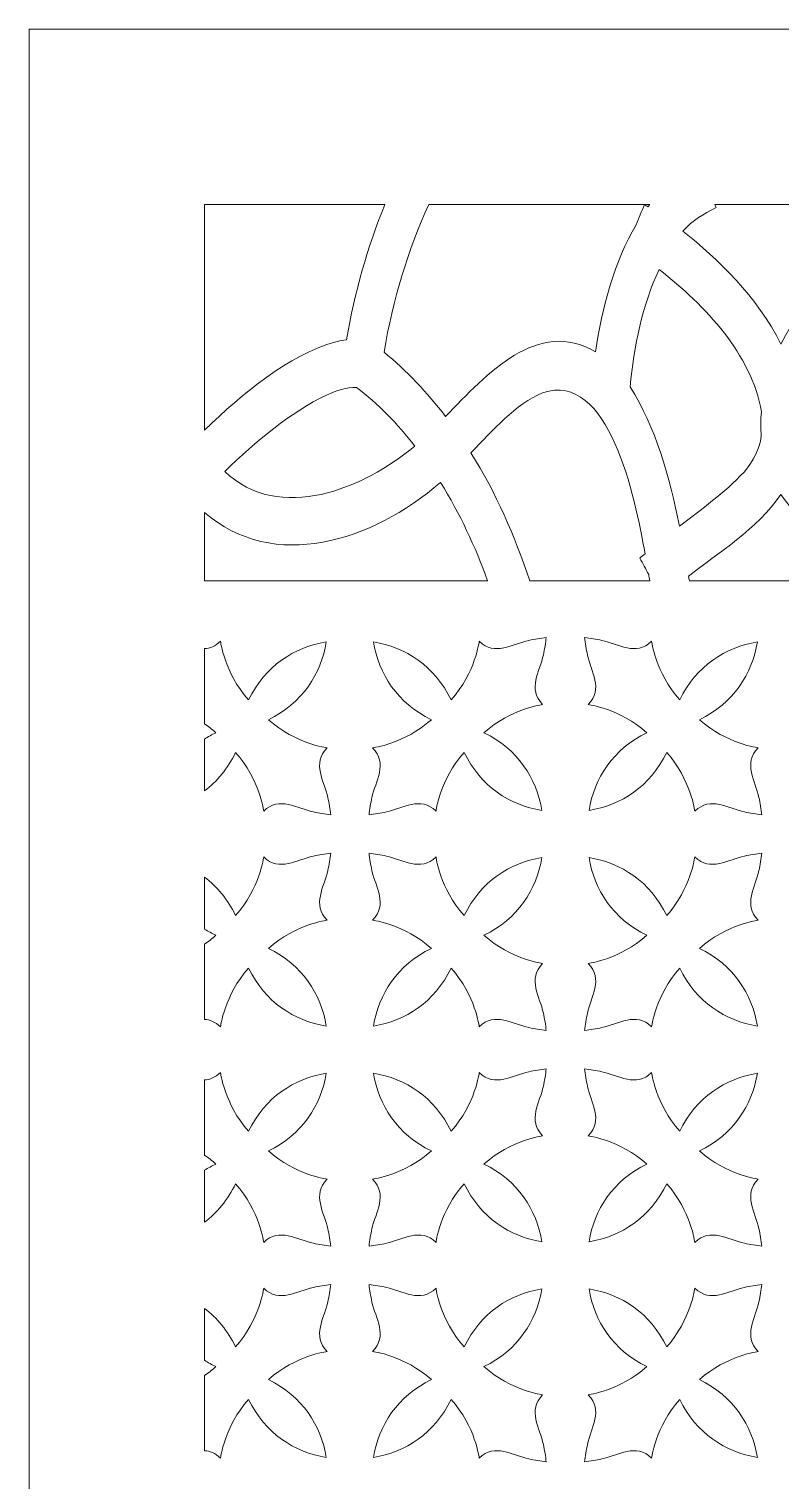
# Model space of a CAD drawing. Header units: centimetres. Extents: x -9.3 to 7.2, y -14.2 to 13.3.
# Drawn here: x -0.26 to 3.49, y 6.09 to 13.33 of the extents above; entities that cross this region are included whole.
import ezdxf

# ---------------------------------------------------------------- set-up
doc = ezdxf.new("R2010")
doc.units = ezdxf.units.CM
doc.header["$MEASUREMENT"] = 0
doc.layers.add('layer 1', color=7, linetype='Continuous')

msp = doc.modelspace()

# ---------------------------------------------------------------- linework, layer by layer
at = {"layer": 'layer 1', "color": 242, "lineweight": 9}
for points, knots in [([(7.24442, 13.32705), (4.74449, 13.32705), (2.24456, 13.32705), (-0.25537, 13.32705), (-0.25537, 13.32705), (-0.25537, 4.97173), (-0.25537, -3.38359), (-0.25537, -11.73891), (-0.25537, -11.73891), (-0.25535, -11.73891), (-0.25533, -11.73891), (-0.25531, -11.73891), (-0.25531, -11.73891), (-0.25531, -12.55), (-0.25531, -13.36109), (-0.25531, -14.17218), (-0.25531, -14.17218), (0.03635, -14.17218), (0.32801, -14.17218), (0.61966, -14.17218), (0.61966, -14.17218), (0.61966, -14.04718), (0.61966, -13.92218), (0.61966, -13.79719), (0.61966, -13.79719), (0.92818, -13.79719), (1.23669, -13.79719), (1.5452, -13.79719), (1.5452, -13.79719), (1.5452, -13.55293), (1.5452, -13.30868), (1.5452, -13.06443), (1.5452, -13.06443), (1.67001, -13.06193), (1.79482, -13.05944), (1.91964, -13.05695), (1.91964, -13.05695), (1.9418, -13.12015), (1.97084, -13.17496), (2.01906, -13.22334), (2.01906, -13.22334), (2.06629, -13.27071), (2.11509, -13.29998), (2.17241, -13.31331), (2.17241, -13.31331), (2.24827, -13.33095), (2.32837, -13.32327), (2.38927, -13.27014), (2.38927, -13.27014), (2.4482, -13.21872), (2.4822, -13.13637), (2.49442, -13.0578), (2.49442, -13.0578), (2.52929, -13.06133), (2.55895, -13.06051), (2.58692, -13.05651), (2.58692, -13.05651), (2.7265, -13.03653), (2.79243, -12.94821), (2.80421, -12.81503), (2.80421, -12.81503), (2.8071, -12.7824), (2.8048, -12.75017), (2.79444, -12.72181), (2.79444, -12.72181), (2.79663, -12.72236), (2.79882, -12.7229), (2.80102, -12.72345), (2.80102, -12.72345), (2.85027, -12.74048), (2.89953, -12.75751), (2.94878, -12.77454), (2.94878, -12.77454), (2.97834, -13.07636), (3.21141, -13.31135), (3.49455, -13.31135), (3.49455, -13.31135), (3.7777, -13.31135), (4.01077, -13.07636), (4.04032, -12.77454), (4.04032, -12.77454), (4.08958, -12.75751), (4.13883, -12.74048), (4.18809, -12.72345), (4.18809, -12.72345), (4.19028, -12.7229), (4.19248, -12.72236), (4.19467, -12.72181), (4.19467, -12.72181), (4.1843, -12.75017), (4.182, -12.7824), (4.18489, -12.81503), (4.18489, -12.81503), (4.19668, -12.94821), (4.26261, -13.03653), (4.40219, -13.05651), (4.40219, -13.05651), (4.43016, -13.06051), (4.45982, -13.06133), (4.49469, -13.0578), (4.49469, -13.0578), (4.5069, -13.13637), (4.5409, -13.21872), (4.59984, -13.27014), (4.59984, -13.27014), (4.66074, -13.32327), (4.74085, -13.33095), (4.8167, -13.31331), (4.8167, -13.31331), (4.87402, -13.29998), (4.92282, -13.27071), (4.97004, -13.22334), (4.97004, -13.22334), (5.01827, -13.17496), (5.04731, -13.12015), (5.06947, -13.05695), (5.06947, -13.05695), (5.19428, -13.05944), (5.3191, -13.06193), (5.44391, -13.06443), (5.44391, -13.06443), (5.44391, -13.30868), (5.44391, -13.55293), (5.44391, -13.79719), (5.44391, -13.79719), (5.75242, -13.79719), (6.06093, -13.79719), (6.36944, -13.79719), (6.36944, -13.79719), (6.36944, -13.92218), (6.36944, -14.04718), (6.36944, -14.17218), (6.36944, -14.17218), (6.6611, -14.17218), (6.95276, -14.17218), (7.24442, -14.17218), (7.24442, -14.17218), (7.24442, -13.36109), (7.24442, -12.55), (7.24442, -11.73891), (7.24442, -11.73891), (7.24442, -3.38359), (7.24442, 4.97173), (7.24442, 13.32705)], [0, 0, 0, 0, 0.027027, 0.027027, 0.027027, 0.027027, 0.0540541, 0.0540541, 0.0540541, 0.0540541, 0.0810811, 0.0810811, 0.0810811, 0.0810811, 0.1081081, 0.1081081, 0.1081081, 0.1081081, 0.1351351, 0.1351351, 0.1351351, 0.1351351, 0.1621622, 0.1621622, 0.1621622, 0.1621622, 0.1891892, 0.1891892, 0.1891892, 0.1891892, 0.2162162, 0.2162162, 0.2162162, 0.2162162, 0.2432432, 0.2432432, 0.2432432, 0.2432432, 0.2702703, 0.2702703, 0.2702703, 0.2702703, 0.2972973, 0.2972973, 0.2972973, 0.2972973, 0.3243243, 0.3243243, 0.3243243, 0.3243243, 0.3513514, 0.3513514, 0.3513514, 0.3513514, 0.3783784, 0.3783784, 0.3783784, 0.3783784, 0.4054054, 0.4054054, 0.4054054, 0.4054054, 0.4324324, 0.4324324, 0.4324324, 0.4324324, 0.4594595, 0.4594595, 0.4594595, 0.4594595, 0.4864865, 0.4864865, 0.4864865, 0.4864865, 0.5135135, 0.5135135, 0.5135135, 0.5135135, 0.5405405, 0.5405405, 0.5405405, 0.5405405, 0.5675676, 0.5675676, 0.5675676, 0.5675676, 0.5945946, 0.5945946, 0.5945946, 0.5945946, 0.6216216, 0.6216216, 0.6216216, 0.6216216, 0.6486486, 0.6486486, 0.6486486, 0.6486486, 0.6756757, 0.6756757, 0.6756757, 0.6756757, 0.7027027, 0.7027027, 0.7027027, 0.7027027, 0.7297297, 0.7297297, 0.7297297, 0.7297297, 0.7567568, 0.7567568, 0.7567568, 0.7567568, 0.7837838, 0.7837838, 0.7837838, 0.7837838, 0.8108108, 0.8108108, 0.8108108, 0.8108108, 0.8378378, 0.8378378, 0.8378378, 0.8378378, 0.8648649, 0.8648649, 0.8648649, 0.8648649, 0.8918919, 0.8918919, 0.8918919, 0.8918919, 0.9189189, 0.9189189, 0.9189189, 0.9189189, 0.9459459, 0.9459459, 0.9459459, 0.9459459, 1, 1, 1, 1]), ([(1.51917, 12.45208), (1.21932, 12.45208), (0.91945, 12.45208), (0.6196, 12.45208), (0.6196, 12.45208), (0.6196, 12.07733), (0.6196, 11.70262), (0.6196, 11.32788), (0.6196, 11.32788), (0.81433, 11.51375), (1.03529, 11.70007), (1.27507, 11.76858), (1.27507, 11.76858), (1.29286, 11.7722), (1.31035, 11.7759), (1.3283, 11.77787), (1.3283, 11.77787), (1.36864, 12.01535), (1.43288, 12.23971), (1.51917, 12.45208)], [0, 0, 0, 0, 0.1666667, 0.1666667, 0.1666667, 0.1666667, 0.3333333, 0.3333333, 0.3333333, 0.3333333, 0.5, 0.5, 0.5, 0.5, 0.6666667, 0.6666667, 0.6666667, 0.6666667, 1, 1, 1, 1]), ([(2.81327, 12.45208), (2.45482, 12.45208), (2.09639, 12.45208), (1.73795, 12.45208), (1.73795, 12.45208), (1.63394, 12.22278), (1.55949, 11.97903), (1.51488, 11.71609), (1.51488, 11.71609), (1.62705, 11.62504), (1.72911, 11.51581), (1.82187, 11.39576), (1.82187, 11.39576), (2.02895, 11.61048), (2.28259, 11.88663), (2.56897, 11.71871), (2.56897, 11.71871), (2.60137, 11.93827), (2.66426, 12.17074), (2.77281, 12.35128), (2.77281, 12.35128), (2.78629, 12.38487), (2.79978, 12.41848), (2.81327, 12.45208)], [0, 0, 0, 0, 0.1428571, 0.1428571, 0.1428571, 0.1428571, 0.2857143, 0.2857143, 0.2857143, 0.2857143, 0.4285714, 0.4285714, 0.4285714, 0.4285714, 0.5714286, 0.5714286, 0.5714286, 0.5714286, 0.7142857, 0.7142857, 0.7142857, 0.7142857, 1, 1, 1, 1]), ([(2.83982, 12.45208), (2.83101, 12.45208), (2.8222, 12.45208), (2.8134, 12.45208), (2.8134, 12.45208), (2.81927, 12.44823), (2.82515, 12.44438), (2.83102, 12.44055), (2.83102, 12.44055), (2.83396, 12.44447), (2.83689, 12.44831), (2.83982, 12.45208)], [0, 0, 0, 0, 0.25, 0.25, 0.25, 0.25, 0.5, 0.5, 0.5, 0.5, 1, 1, 1, 1]), ([(3.82367, 12.45208), (3.60424, 12.45208), (3.38481, 12.45208), (3.16539, 12.45208), (3.16539, 12.45208), (3.1673, 12.4473), (3.16922, 12.44249), (3.17116, 12.4377), (3.17116, 12.4377), (3.10382, 12.40023), (3.05809, 12.37986), (3.00549, 12.31891), (3.00549, 12.31891), (3.17726, 12.18436), (3.3772, 11.99025), (3.49453, 11.75604), (3.49453, 11.75604), (3.61186, 11.99025), (3.81179, 12.18436), (3.98357, 12.31891), (3.98357, 12.31891), (3.93096, 12.37986), (3.88523, 12.40023), (3.8179, 12.4377), (3.8179, 12.4377), (3.81983, 12.44249), (3.82174, 12.4473), (3.82367, 12.45208)], [0, 0, 0, 0, 0.125, 0.125, 0.125, 0.125, 0.25, 0.25, 0.25, 0.25, 0.375, 0.375, 0.375, 0.375, 0.5, 0.5, 0.5, 0.5, 0.625, 0.625, 0.625, 0.625, 0.75, 0.75, 0.75, 0.75, 1, 1, 1, 1]), ([(3.39666, 11.4197), (3.39343, 11.37943), (3.39317, 11.33845), (3.39637, 11.29682), (3.39637, 11.29682), (3.38632, 11.2341), (3.35963, 11.17356), (3.31039, 11.11834), (3.31039, 11.11834), (3.21206, 11.01417), (3.09765, 10.93361), (2.98852, 10.8486), (2.98852, 10.8486), (2.9397, 11.09566), (2.8694, 11.34227), (2.74196, 11.54398), (2.74196, 11.54398), (2.76125, 11.74371), (2.8038, 11.95348), (2.88634, 12.12822), (2.88634, 12.12822), (3.00518, 12.03792), (3.11473, 11.93306), (3.21351, 11.81079), (3.21351, 11.81079), (3.29532, 11.70207), (3.37701, 11.56057), (3.39666, 11.4197)], [0, 0, 0, 0, 0.125, 0.125, 0.125, 0.125, 0.25, 0.25, 0.25, 0.25, 0.375, 0.375, 0.375, 0.375, 0.5, 0.5, 0.5, 0.5, 0.625, 0.625, 0.625, 0.625, 0.75, 0.75, 0.75, 0.75, 1, 1, 1, 1]), ([(2.24198, 10.57714), (2.44142, 10.57714), (2.64086, 10.57714), (2.8403, 10.57714), (2.8403, 10.57714), (2.83847, 10.58742), (2.83667, 10.59772), (2.83487, 10.60801), (2.83487, 10.60801), (2.8202, 10.63541), (2.80555, 10.66281), (2.79088, 10.69023), (2.79088, 10.69023), (2.79949, 10.69721), (2.80811, 10.7042), (2.81673, 10.71118), (2.81673, 10.71118), (2.76674, 10.9957), (2.63673, 11.62666), (2.30603, 11.51376), (2.30603, 11.51376), (2.16969, 11.45662), (2.05734, 11.32741), (1.94856, 11.21458), (1.94856, 11.21458), (2.0749, 11.01278), (2.16472, 10.8032), (2.24198, 10.57714)], [0, 0, 0, 0, 0.125, 0.125, 0.125, 0.125, 0.25, 0.25, 0.25, 0.25, 0.375, 0.375, 0.375, 0.375, 0.5, 0.5, 0.5, 0.5, 0.625, 0.625, 0.625, 0.625, 0.75, 0.75, 0.75, 0.75, 1, 1, 1, 1]), ([(1.66794, 11.24858), (1.58316, 11.35839), (1.48328, 11.46251), (1.37731, 11.53966), (1.37731, 11.53966), (1.32934, 11.54579), (1.27528, 11.52238), (1.23063, 11.50357), (1.23063, 11.50357), (1.04626, 11.41545), (0.87614, 11.27204), (0.72072, 11.12173), (0.72072, 11.12173), (0.99358, 10.8616), (1.41359, 11.03486), (1.66794, 11.24858)], [0, 0, 0, 0, 0.2, 0.2, 0.2, 0.2, 0.4, 0.4, 0.4, 0.4, 0.6, 0.6, 0.6, 0.6, 1, 1, 1, 1]), ([(0.6196, 10.91792), (0.6196, 10.80433), (0.6196, 10.69072), (0.6196, 10.57714), (0.6196, 10.57714), (1.09032, 10.57714), (1.56103, 10.57714), (2.03174, 10.57714), (2.03174, 10.57714), (1.96841, 10.74899), (1.89433, 10.91061), (1.7964, 11.06706), (1.7964, 11.06706), (1.45656, 10.77134), (0.96409, 10.61812), (0.6196, 10.91792)], [0, 0, 0, 0, 0.2, 0.2, 0.2, 0.2, 0.4, 0.4, 0.4, 0.4, 0.6, 0.6, 0.6, 0.6, 1, 1, 1, 1]), ([(3.03767, 10.57714), (3.34223, 10.57714), (3.6468, 10.57714), (3.95139, 10.57714), (3.95139, 10.57714), (3.95272, 10.58478), (3.95406, 10.59243), (3.95541, 10.60008), (3.95541, 10.60008), (3.81222, 10.71339), (3.61346, 10.83304), (3.49452, 11.00749), (3.49452, 11.00749), (3.37559, 10.83304), (3.17682, 10.71339), (3.03364, 10.60008), (3.03364, 10.60008), (3.03498, 10.59243), (3.03631, 10.58478), (3.03767, 10.57714)], [0, 0, 0, 0, 0.1666667, 0.1666667, 0.1666667, 0.1666667, 0.3333333, 0.3333333, 0.3333333, 0.3333333, 0.5, 0.5, 0.5, 0.5, 0.6666667, 0.6666667, 0.6666667, 0.6666667, 1, 1, 1, 1]), ([(2.30196, 9.43211), (2.27615, 9.59192), (2.18243, 9.73761), (2.01304, 9.81947), (2.01304, 9.81947), (2.14887, 9.94072), (2.30594, 9.95982), (2.30594, 9.95982), (2.30594, 9.95982), (2.22896, 10.03678), (2.29193, 10.12635), (2.30971, 10.20737), (2.30971, 10.20737), (2.3159, 10.23557), (2.32055, 10.26605), (2.32402, 10.29388), (2.32402, 10.29388), (2.29622, 10.2904), (2.26574, 10.28574), (2.23755, 10.27955), (2.23755, 10.27955), (2.1565, 10.26177), (2.06695, 10.19881), (1.98999, 10.27577), (1.98999, 10.27577), (1.98999, 10.27577), (1.9709, 10.11871), (1.84964, 9.98287), (1.84964, 9.98287), (1.76776, 10.15226), (1.62209, 10.24599), (1.46226, 10.27179), (1.46226, 10.27179), (1.48807, 10.11198), (1.5818, 9.96629), (1.75118, 9.88443), (1.75118, 9.88443), (1.61535, 9.76318), (1.45829, 9.74407), (1.45829, 9.74407), (1.45829, 9.74407), (1.53525, 9.66712), (1.47229, 9.57755), (1.45451, 9.49652), (1.45451, 9.49652), (1.44834, 9.46833), (1.44365, 9.43786), (1.4402, 9.41005), (1.4402, 9.41005), (1.468, 9.41351), (1.49849, 9.41817), (1.52669, 9.42435), (1.52669, 9.42435), (1.60771, 9.44212), (1.69728, 9.5051), (1.77424, 9.42812), (1.77424, 9.42812), (1.77424, 9.42812), (1.79334, 9.58518), (1.91459, 9.72102), (1.91459, 9.72102), (1.99645, 9.55163), (2.14214, 9.45791), (2.30196, 9.43211)], [0, 0, 0, 0, 0.0588235, 0.0588235, 0.0588235, 0.0588235, 0.1176471, 0.1176471, 0.1176471, 0.1176471, 0.1764706, 0.1764706, 0.1764706, 0.1764706, 0.2352941, 0.2352941, 0.2352941, 0.2352941, 0.2941176, 0.2941176, 0.2941176, 0.2941176, 0.3529412, 0.3529412, 0.3529412, 0.3529412, 0.4117647, 0.4117647, 0.4117647, 0.4117647, 0.4705882, 0.4705882, 0.4705882, 0.4705882, 0.5294118, 0.5294118, 0.5294118, 0.5294118, 0.5882353, 0.5882353, 0.5882353, 0.5882353, 0.6470588, 0.6470588, 0.6470588, 0.6470588, 0.7058824, 0.7058824, 0.7058824, 0.7058824, 0.7647059, 0.7647059, 0.7647059, 0.7647059, 0.8235294, 0.8235294, 0.8235294, 0.8235294, 0.8823529, 0.8823529, 0.8823529, 0.8823529, 1, 1, 1, 1]), ([(2.53722, 9.43211), (2.56301, 9.59192), (2.65674, 9.73761), (2.82613, 9.81947), (2.82613, 9.81947), (2.69029, 9.94072), (2.53323, 9.95982), (2.53323, 9.95982), (2.53323, 9.95982), (2.61018, 10.03678), (2.54723, 10.12635), (2.52945, 10.20737), (2.52945, 10.20737), (2.52326, 10.23557), (2.5186, 10.26605), (2.51516, 10.29388), (2.51516, 10.29388), (2.54295, 10.2904), (2.57343, 10.28574), (2.60163, 10.27955), (2.60163, 10.27955), (2.68265, 10.26177), (2.77222, 10.19881), (2.84918, 10.27577), (2.84918, 10.27577), (2.84918, 10.27577), (2.86828, 10.11871), (2.98954, 9.98287), (2.98954, 9.98287), (3.07138, 10.15226), (3.21708, 10.24599), (3.3769, 10.27179), (3.3769, 10.27179), (3.3511, 10.11198), (3.25737, 9.96629), (3.08798, 9.88443), (3.08798, 9.88443), (3.22382, 9.76318), (3.38088, 9.74407), (3.38088, 9.74407), (3.38088, 9.74407), (3.30391, 9.66712), (3.36688, 9.57755), (3.38465, 9.49652), (3.38465, 9.49652), (3.39084, 9.46833), (3.39552, 9.43786), (3.39897, 9.41005), (3.39897, 9.41005), (3.37115, 9.41351), (3.34068, 9.41817), (3.31248, 9.42435), (3.31248, 9.42435), (3.23145, 9.44212), (3.14188, 9.5051), (3.06493, 9.42812), (3.06493, 9.42812), (3.06493, 9.42812), (3.04583, 9.58518), (2.92458, 9.72102), (2.92458, 9.72102), (2.84271, 9.55163), (2.69703, 9.45791), (2.53722, 9.43211)], [0, 0, 0, 0, 0.0588235, 0.0588235, 0.0588235, 0.0588235, 0.1176471, 0.1176471, 0.1176471, 0.1176471, 0.1764706, 0.1764706, 0.1764706, 0.1764706, 0.2352941, 0.2352941, 0.2352941, 0.2352941, 0.2941176, 0.2941176, 0.2941176, 0.2941176, 0.3529412, 0.3529412, 0.3529412, 0.3529412, 0.4117647, 0.4117647, 0.4117647, 0.4117647, 0.4705882, 0.4705882, 0.4705882, 0.4705882, 0.5294118, 0.5294118, 0.5294118, 0.5294118, 0.5882353, 0.5882353, 0.5882353, 0.5882353, 0.6470588, 0.6470588, 0.6470588, 0.6470588, 0.7058824, 0.7058824, 0.7058824, 0.7058824, 0.7647059, 0.7647059, 0.7647059, 0.7647059, 0.8235294, 0.8235294, 0.8235294, 0.8235294, 0.8823529, 0.8823529, 0.8823529, 0.8823529, 1, 1, 1, 1]), ([(0.6196, 10.23864), (0.6196, 10.11368), (0.6196, 9.98875), (0.6196, 9.8638), (0.6196, 9.8638), (0.63858, 9.8508), (0.65761, 9.83611), (0.67624, 9.81947), (0.67624, 9.81947), (0.65631, 9.80984), (0.63744, 9.79931), (0.6196, 9.788), (0.6196, 9.788), (0.6196, 9.70188), (0.6196, 9.61574), (0.6196, 9.52962), (0.6196, 9.52962), (0.6822, 9.57682), (0.73569, 9.64033), (0.77469, 9.72102), (0.77469, 9.72102), (0.89596, 9.58518), (0.91504, 9.42812), (0.91504, 9.42812), (0.91504, 9.42812), (0.992, 9.5051), (1.08157, 9.44212), (1.16259, 9.42435), (1.16259, 9.42435), (1.19079, 9.41817), (1.22129, 9.41351), (1.24909, 9.41005), (1.24909, 9.41005), (1.24564, 9.43786), (1.24095, 9.46833), (1.23477, 9.49652), (1.23477, 9.49652), (1.21699, 9.57755), (1.15404, 9.66712), (1.23099, 9.74407), (1.23099, 9.74407), (1.23099, 9.74407), (1.07393, 9.76318), (0.93809, 9.88443), (0.93809, 9.88443), (1.10748, 9.96629), (1.20121, 10.11198), (1.22702, 10.27179), (1.22702, 10.27179), (1.06719, 10.24599), (0.92152, 10.15226), (0.83965, 9.98287), (0.83965, 9.98287), (0.71839, 10.11871), (0.69929, 10.27577), (0.69929, 10.27577), (0.69929, 10.27577), (0.67387, 10.25033), (0.64703, 10.24019), (0.6196, 10.23864)], [0, 0, 0, 0, 0.0625, 0.0625, 0.0625, 0.0625, 0.125, 0.125, 0.125, 0.125, 0.1875, 0.1875, 0.1875, 0.1875, 0.25, 0.25, 0.25, 0.25, 0.3125, 0.3125, 0.3125, 0.3125, 0.375, 0.375, 0.375, 0.375, 0.4375, 0.4375, 0.4375, 0.4375, 0.5, 0.5, 0.5, 0.5, 0.5625, 0.5625, 0.5625, 0.5625, 0.625, 0.625, 0.625, 0.625, 0.6875, 0.6875, 0.6875, 0.6875, 0.75, 0.75, 0.75, 0.75, 0.8125, 0.8125, 0.8125, 0.8125, 0.875, 0.875, 0.875, 0.875, 1, 1, 1, 1]), ([(0.6196, 9.09931), (0.6196, 9.0132), (0.6196, 8.92707), (0.6196, 8.84095), (0.6196, 8.84095), (0.63744, 8.82963), (0.65631, 8.8191), (0.67624, 8.80947), (0.67624, 8.80947), (0.65761, 8.79285), (0.63858, 8.77814), (0.6196, 8.76515), (0.6196, 8.76515), (0.6196, 8.6402), (0.6196, 8.51525), (0.6196, 8.3903), (0.6196, 8.3903), (0.64703, 8.38875), (0.67387, 8.37861), (0.69929, 8.35316), (0.69929, 8.35316), (0.69929, 8.35316), (0.71839, 8.51023), (0.83965, 8.64606), (0.83965, 8.64606), (0.92152, 8.47669), (1.06719, 8.38295), (1.22702, 8.35714), (1.22702, 8.35714), (1.20121, 8.51697), (1.10748, 8.66265), (0.93809, 8.74451), (0.93809, 8.74451), (1.07393, 8.86578), (1.23099, 8.88486), (1.23099, 8.88486), (1.23099, 8.88486), (1.15404, 8.96183), (1.21699, 9.05139), (1.23477, 9.13242), (1.23477, 9.13242), (1.24095, 9.16061), (1.24564, 9.1911), (1.24909, 9.2189), (1.24909, 9.2189), (1.22129, 9.21545), (1.19079, 9.21079), (1.16259, 9.2046), (1.16259, 9.2046), (1.08157, 9.18681), (0.992, 9.12386), (0.91504, 9.20082), (0.91504, 9.20082), (0.91504, 9.20082), (0.89596, 9.04375), (0.77469, 8.90794), (0.77469, 8.90794), (0.73569, 8.98862), (0.6822, 9.05213), (0.6196, 9.09931)], [0, 0, 0, 0, 0.0625, 0.0625, 0.0625, 0.0625, 0.125, 0.125, 0.125, 0.125, 0.1875, 0.1875, 0.1875, 0.1875, 0.25, 0.25, 0.25, 0.25, 0.3125, 0.3125, 0.3125, 0.3125, 0.375, 0.375, 0.375, 0.375, 0.4375, 0.4375, 0.4375, 0.4375, 0.5, 0.5, 0.5, 0.5, 0.5625, 0.5625, 0.5625, 0.5625, 0.625, 0.625, 0.625, 0.625, 0.6875, 0.6875, 0.6875, 0.6875, 0.75, 0.75, 0.75, 0.75, 0.8125, 0.8125, 0.8125, 0.8125, 0.875, 0.875, 0.875, 0.875, 1, 1, 1, 1]), ([(2.30196, 9.19684), (2.27615, 9.03701), (2.18243, 8.89134), (2.01304, 8.80947), (2.01304, 8.80947), (2.14887, 8.68822), (2.30594, 8.66913), (2.30594, 8.66913), (2.30594, 8.66913), (2.22896, 8.59216), (2.29193, 8.50261), (2.30971, 8.42157), (2.30971, 8.42157), (2.3159, 8.39338), (2.32055, 8.36289), (2.32402, 8.33508), (2.32402, 8.33508), (2.29622, 8.33853), (2.26574, 8.3432), (2.23755, 8.34939), (2.23755, 8.34939), (2.1565, 8.36718), (2.06695, 8.43014), (1.98999, 8.35316), (1.98999, 8.35316), (1.98999, 8.35316), (1.9709, 8.51023), (1.84964, 8.64606), (1.84964, 8.64606), (1.76776, 8.47669), (1.62209, 8.38295), (1.46226, 8.35714), (1.46226, 8.35714), (1.48807, 8.51697), (1.5818, 8.66265), (1.75118, 8.74451), (1.75118, 8.74451), (1.61535, 8.86578), (1.45829, 8.88486), (1.45829, 8.88486), (1.45829, 8.88486), (1.53525, 8.96183), (1.47229, 9.05139), (1.45451, 9.13242), (1.45451, 9.13242), (1.44834, 9.16061), (1.44365, 9.1911), (1.4402, 9.2189), (1.4402, 9.2189), (1.468, 9.21545), (1.49849, 9.21079), (1.52669, 9.2046), (1.52669, 9.2046), (1.60771, 9.18681), (1.69728, 9.12386), (1.77424, 9.20082), (1.77424, 9.20082), (1.77424, 9.20082), (1.79334, 9.04375), (1.91459, 8.90794), (1.91459, 8.90794), (1.99645, 9.07731), (2.14214, 9.17104), (2.30196, 9.19684)], [0, 0, 0, 0, 0.0588235, 0.0588235, 0.0588235, 0.0588235, 0.1176471, 0.1176471, 0.1176471, 0.1176471, 0.1764706, 0.1764706, 0.1764706, 0.1764706, 0.2352941, 0.2352941, 0.2352941, 0.2352941, 0.2941176, 0.2941176, 0.2941176, 0.2941176, 0.3529412, 0.3529412, 0.3529412, 0.3529412, 0.4117647, 0.4117647, 0.4117647, 0.4117647, 0.4705882, 0.4705882, 0.4705882, 0.4705882, 0.5294118, 0.5294118, 0.5294118, 0.5294118, 0.5882353, 0.5882353, 0.5882353, 0.5882353, 0.6470588, 0.6470588, 0.6470588, 0.6470588, 0.7058824, 0.7058824, 0.7058824, 0.7058824, 0.7647059, 0.7647059, 0.7647059, 0.7647059, 0.8235294, 0.8235294, 0.8235294, 0.8235294, 0.8823529, 0.8823529, 0.8823529, 0.8823529, 1, 1, 1, 1]), ([(2.53722, 9.19684), (2.56301, 9.03701), (2.65674, 8.89134), (2.82613, 8.80947), (2.82613, 8.80947), (2.69029, 8.68822), (2.53323, 8.66913), (2.53323, 8.66913), (2.53323, 8.66913), (2.61018, 8.59216), (2.54723, 8.50261), (2.52945, 8.42157), (2.52945, 8.42157), (2.52326, 8.39338), (2.5186, 8.36289), (2.51516, 8.33508), (2.51516, 8.33508), (2.54295, 8.33853), (2.57343, 8.3432), (2.60163, 8.34939), (2.60163, 8.34939), (2.68265, 8.36718), (2.77222, 8.43014), (2.84918, 8.35316), (2.84918, 8.35316), (2.84918, 8.35316), (2.86828, 8.51023), (2.98954, 8.64606), (2.98954, 8.64606), (3.07138, 8.47669), (3.21708, 8.38295), (3.3769, 8.35714), (3.3769, 8.35714), (3.3511, 8.51697), (3.25737, 8.66265), (3.08798, 8.74451), (3.08798, 8.74451), (3.22382, 8.86578), (3.38088, 8.88486), (3.38088, 8.88486), (3.38088, 8.88486), (3.30391, 8.96183), (3.36688, 9.05139), (3.38465, 9.13242), (3.38465, 9.13242), (3.39084, 9.16061), (3.39552, 9.1911), (3.39897, 9.2189), (3.39897, 9.2189), (3.37115, 9.21545), (3.34068, 9.21079), (3.31248, 9.2046), (3.31248, 9.2046), (3.23145, 9.18681), (3.14188, 9.12386), (3.06493, 9.20082), (3.06493, 9.20082), (3.06493, 9.20082), (3.04583, 9.04375), (2.92458, 8.90794), (2.92458, 8.90794), (2.84271, 9.07731), (2.69703, 9.17104), (2.53722, 9.19684)], [0, 0, 0, 0, 0.0588235, 0.0588235, 0.0588235, 0.0588235, 0.1176471, 0.1176471, 0.1176471, 0.1176471, 0.1764706, 0.1764706, 0.1764706, 0.1764706, 0.2352941, 0.2352941, 0.2352941, 0.2352941, 0.2941176, 0.2941176, 0.2941176, 0.2941176, 0.3529412, 0.3529412, 0.3529412, 0.3529412, 0.4117647, 0.4117647, 0.4117647, 0.4117647, 0.4705882, 0.4705882, 0.4705882, 0.4705882, 0.5294118, 0.5294118, 0.5294118, 0.5294118, 0.5882353, 0.5882353, 0.5882353, 0.5882353, 0.6470588, 0.6470588, 0.6470588, 0.6470588, 0.7058824, 0.7058824, 0.7058824, 0.7058824, 0.7647059, 0.7647059, 0.7647059, 0.7647059, 0.8235294, 0.8235294, 0.8235294, 0.8235294, 0.8823529, 0.8823529, 0.8823529, 0.8823529, 1, 1, 1, 1]), ([(0.6196, 8.08874), (0.6196, 7.9638), (0.6196, 7.83886), (0.6196, 7.7139), (0.6196, 7.7139), (0.63858, 7.7009), (0.65761, 7.68621), (0.67624, 7.66957), (0.67624, 7.66957), (0.65631, 7.65995), (0.63744, 7.64942), (0.6196, 7.6381), (0.6196, 7.6381), (0.6196, 7.55198), (0.6196, 7.46586), (0.6196, 7.37972), (0.6196, 7.37972), (0.6822, 7.42692), (0.73569, 7.49043), (0.77469, 7.57112), (0.77469, 7.57112), (0.89596, 7.43529), (0.91504, 7.27822), (0.91504, 7.27822), (0.91504, 7.27822), (0.992, 7.3552), (1.08157, 7.29223), (1.16259, 7.27445), (1.16259, 7.27445), (1.19079, 7.26826), (1.22129, 7.26361), (1.24909, 7.26015), (1.24909, 7.26015), (1.24564, 7.28795), (1.24095, 7.31843), (1.23477, 7.34663), (1.23477, 7.34663), (1.21699, 7.42767), (1.15404, 7.51722), (1.23099, 7.59417), (1.23099, 7.59417), (1.23099, 7.59417), (1.07393, 7.61328), (0.93809, 7.73454), (0.93809, 7.73454), (1.10748, 7.8164), (1.20121, 7.96208), (1.22702, 8.12189), (1.22702, 8.12189), (1.06719, 8.0961), (0.92152, 8.00236), (0.83965, 7.83298), (0.83965, 7.83298), (0.71839, 7.96881), (0.69929, 8.12587), (0.69929, 8.12587), (0.69929, 8.12587), (0.67387, 8.10045), (0.64703, 8.09029), (0.6196, 8.08874)], [0, 0, 0, 0, 0.0625, 0.0625, 0.0625, 0.0625, 0.125, 0.125, 0.125, 0.125, 0.1875, 0.1875, 0.1875, 0.1875, 0.25, 0.25, 0.25, 0.25, 0.3125, 0.3125, 0.3125, 0.3125, 0.375, 0.375, 0.375, 0.375, 0.4375, 0.4375, 0.4375, 0.4375, 0.5, 0.5, 0.5, 0.5, 0.5625, 0.5625, 0.5625, 0.5625, 0.625, 0.625, 0.625, 0.625, 0.6875, 0.6875, 0.6875, 0.6875, 0.75, 0.75, 0.75, 0.75, 0.8125, 0.8125, 0.8125, 0.8125, 0.875, 0.875, 0.875, 0.875, 1, 1, 1, 1]), ([(2.30196, 7.28221), (2.27615, 7.44202), (2.18243, 7.58771), (2.01304, 7.66957), (2.01304, 7.66957), (2.14887, 7.79084), (2.30594, 7.80992), (2.30594, 7.80992), (2.30594, 7.80992), (2.22896, 7.88689), (2.29193, 7.97645), (2.30971, 8.05747), (2.30971, 8.05747), (2.3159, 8.08567), (2.32055, 8.11616), (2.32402, 8.14398), (2.32402, 8.14398), (2.29622, 8.14052), (2.26574, 8.13584), (2.23755, 8.12966), (2.23755, 8.12966), (2.1565, 8.11187), (2.06695, 8.04892), (1.98999, 8.12587), (1.98999, 8.12587), (1.98999, 8.12587), (1.9709, 7.96881), (1.84964, 7.83298), (1.84964, 7.83298), (1.76776, 8.00236), (1.62209, 8.0961), (1.46226, 8.12189), (1.46226, 8.12189), (1.48807, 7.96208), (1.5818, 7.8164), (1.75118, 7.73454), (1.75118, 7.73454), (1.61535, 7.61328), (1.45829, 7.59417), (1.45829, 7.59417), (1.45829, 7.59417), (1.53525, 7.51722), (1.47229, 7.42767), (1.45451, 7.34663), (1.45451, 7.34663), (1.44834, 7.31843), (1.44365, 7.28795), (1.4402, 7.26015), (1.4402, 7.26015), (1.468, 7.26361), (1.49849, 7.26826), (1.52669, 7.27445), (1.52669, 7.27445), (1.60771, 7.29223), (1.69728, 7.3552), (1.77424, 7.27822), (1.77424, 7.27822), (1.77424, 7.27822), (1.79334, 7.43529), (1.91459, 7.57112), (1.91459, 7.57112), (1.99645, 7.40173), (2.14214, 7.30801), (2.30196, 7.28221)], [0, 0, 0, 0, 0.0588235, 0.0588235, 0.0588235, 0.0588235, 0.1176471, 0.1176471, 0.1176471, 0.1176471, 0.1764706, 0.1764706, 0.1764706, 0.1764706, 0.2352941, 0.2352941, 0.2352941, 0.2352941, 0.2941176, 0.2941176, 0.2941176, 0.2941176, 0.3529412, 0.3529412, 0.3529412, 0.3529412, 0.4117647, 0.4117647, 0.4117647, 0.4117647, 0.4705882, 0.4705882, 0.4705882, 0.4705882, 0.5294118, 0.5294118, 0.5294118, 0.5294118, 0.5882353, 0.5882353, 0.5882353, 0.5882353, 0.6470588, 0.6470588, 0.6470588, 0.6470588, 0.7058824, 0.7058824, 0.7058824, 0.7058824, 0.7647059, 0.7647059, 0.7647059, 0.7647059, 0.8235294, 0.8235294, 0.8235294, 0.8235294, 0.8823529, 0.8823529, 0.8823529, 0.8823529, 1, 1, 1, 1]), ([(2.53722, 7.28221), (2.56301, 7.44202), (2.65674, 7.58771), (2.82613, 7.66957), (2.82613, 7.66957), (2.69029, 7.79084), (2.53323, 7.80992), (2.53323, 7.80992), (2.53323, 7.80992), (2.61018, 7.88689), (2.54723, 7.97645), (2.52945, 8.05747), (2.52945, 8.05747), (2.52326, 8.08567), (2.5186, 8.11616), (2.51516, 8.14398), (2.51516, 8.14398), (2.54295, 8.14052), (2.57343, 8.13584), (2.60163, 8.12966), (2.60163, 8.12966), (2.68265, 8.11187), (2.77222, 8.04892), (2.84918, 8.12587), (2.84918, 8.12587), (2.84918, 8.12587), (2.86828, 7.96881), (2.98954, 7.83298), (2.98954, 7.83298), (3.07138, 8.00236), (3.21708, 8.0961), (3.3769, 8.12189), (3.3769, 8.12189), (3.3511, 7.96208), (3.25737, 7.8164), (3.08798, 7.73454), (3.08798, 7.73454), (3.22382, 7.61328), (3.38088, 7.59417), (3.38088, 7.59417), (3.38088, 7.59417), (3.30391, 7.51722), (3.36688, 7.42767), (3.38465, 7.34663), (3.38465, 7.34663), (3.39084, 7.31843), (3.39552, 7.28795), (3.39897, 7.26015), (3.39897, 7.26015), (3.37115, 7.26361), (3.34068, 7.26826), (3.31248, 7.27445), (3.31248, 7.27445), (3.23145, 7.29223), (3.14188, 7.3552), (3.06493, 7.27822), (3.06493, 7.27822), (3.06493, 7.27822), (3.04583, 7.43529), (2.92458, 7.57112), (2.92458, 7.57112), (2.84271, 7.40173), (2.69703, 7.30801), (2.53722, 7.28221)], [0, 0, 0, 0, 0.0588235, 0.0588235, 0.0588235, 0.0588235, 0.1176471, 0.1176471, 0.1176471, 0.1176471, 0.1764706, 0.1764706, 0.1764706, 0.1764706, 0.2352941, 0.2352941, 0.2352941, 0.2352941, 0.2941176, 0.2941176, 0.2941176, 0.2941176, 0.3529412, 0.3529412, 0.3529412, 0.3529412, 0.4117647, 0.4117647, 0.4117647, 0.4117647, 0.4705882, 0.4705882, 0.4705882, 0.4705882, 0.5294118, 0.5294118, 0.5294118, 0.5294118, 0.5882353, 0.5882353, 0.5882353, 0.5882353, 0.6470588, 0.6470588, 0.6470588, 0.6470588, 0.7058824, 0.7058824, 0.7058824, 0.7058824, 0.7647059, 0.7647059, 0.7647059, 0.7647059, 0.8235294, 0.8235294, 0.8235294, 0.8235294, 0.8823529, 0.8823529, 0.8823529, 0.8823529, 1, 1, 1, 1]), ([(0.6196, 6.94943), (0.6196, 6.8633), (0.6196, 6.77717), (0.6196, 6.69105), (0.6196, 6.69105), (0.63744, 6.67973), (0.65631, 6.66921), (0.67624, 6.65958), (0.67624, 6.65958), (0.65761, 6.64295), (0.63858, 6.62824), (0.6196, 6.61525), (0.6196, 6.61525), (0.6196, 6.49029), (0.6196, 6.36534), (0.6196, 6.2404), (0.6196, 6.2404), (0.64703, 6.23885), (0.67387, 6.22871), (0.69929, 6.20326), (0.69929, 6.20326), (0.69929, 6.20326), (0.71839, 6.36034), (0.83965, 6.49616), (0.83965, 6.49616), (0.92152, 6.32678), (1.06719, 6.23305), (1.22702, 6.20724), (1.22702, 6.20724), (1.20121, 6.36707), (1.10748, 6.51276), (0.93809, 6.59461), (0.93809, 6.59461), (1.07393, 6.71588), (1.23099, 6.73497), (1.23099, 6.73497), (1.23099, 6.73497), (1.15404, 6.81193), (1.21699, 6.90149), (1.23477, 6.98252), (1.23477, 6.98252), (1.24095, 7.01072), (1.24564, 7.0412), (1.24909, 7.069), (1.24909, 7.069), (1.22129, 7.06555), (1.19079, 7.06089), (1.16259, 7.05471), (1.16259, 7.05471), (1.08157, 7.03691), (0.992, 6.97396), (0.91504, 7.05092), (0.91504, 7.05092), (0.91504, 7.05092), (0.89596, 6.89385), (0.77469, 6.75804), (0.77469, 6.75804), (0.73569, 6.83873), (0.6822, 6.90224), (0.6196, 6.94943)], [0, 0, 0, 0, 0.0625, 0.0625, 0.0625, 0.0625, 0.125, 0.125, 0.125, 0.125, 0.1875, 0.1875, 0.1875, 0.1875, 0.25, 0.25, 0.25, 0.25, 0.3125, 0.3125, 0.3125, 0.3125, 0.375, 0.375, 0.375, 0.375, 0.4375, 0.4375, 0.4375, 0.4375, 0.5, 0.5, 0.5, 0.5, 0.5625, 0.5625, 0.5625, 0.5625, 0.625, 0.625, 0.625, 0.625, 0.6875, 0.6875, 0.6875, 0.6875, 0.75, 0.75, 0.75, 0.75, 0.8125, 0.8125, 0.8125, 0.8125, 0.875, 0.875, 0.875, 0.875, 1, 1, 1, 1]), ([(2.30196, 7.04694), (2.27615, 6.88712), (2.18243, 6.74144), (2.01304, 6.65958), (2.01304, 6.65958), (2.14887, 6.53832), (2.30594, 6.51922), (2.30594, 6.51922), (2.30594, 6.51922), (2.22896, 6.44226), (2.29193, 6.3527), (2.30971, 6.27169), (2.30971, 6.27169), (2.3159, 6.24348), (2.32055, 6.21299), (2.32402, 6.18518), (2.32402, 6.18518), (2.29622, 6.18864), (2.26574, 6.19332), (2.23755, 6.19949), (2.23755, 6.19949), (2.1565, 6.21728), (2.06695, 6.28024), (1.98999, 6.20326), (1.98999, 6.20326), (1.98999, 6.20326), (1.9709, 6.36034), (1.84964, 6.49616), (1.84964, 6.49616), (1.76776, 6.32678), (1.62209, 6.23305), (1.46226, 6.20724), (1.46226, 6.20724), (1.48807, 6.36707), (1.5818, 6.51276), (1.75118, 6.59461), (1.75118, 6.59461), (1.61535, 6.71588), (1.45829, 6.73497), (1.45829, 6.73497), (1.45829, 6.73497), (1.53525, 6.81193), (1.47229, 6.90149), (1.45451, 6.98252), (1.45451, 6.98252), (1.44834, 7.01072), (1.44365, 7.0412), (1.4402, 7.069), (1.4402, 7.069), (1.468, 7.06555), (1.49849, 7.06089), (1.52669, 7.05471), (1.52669, 7.05471), (1.60771, 7.03691), (1.69728, 6.97396), (1.77424, 7.05092), (1.77424, 7.05092), (1.77424, 7.05092), (1.79334, 6.89385), (1.91459, 6.75804), (1.91459, 6.75804), (1.99645, 6.92741), (2.14214, 7.02114), (2.30196, 7.04694)], [0, 0, 0, 0, 0.0588235, 0.0588235, 0.0588235, 0.0588235, 0.1176471, 0.1176471, 0.1176471, 0.1176471, 0.1764706, 0.1764706, 0.1764706, 0.1764706, 0.2352941, 0.2352941, 0.2352941, 0.2352941, 0.2941176, 0.2941176, 0.2941176, 0.2941176, 0.3529412, 0.3529412, 0.3529412, 0.3529412, 0.4117647, 0.4117647, 0.4117647, 0.4117647, 0.4705882, 0.4705882, 0.4705882, 0.4705882, 0.5294118, 0.5294118, 0.5294118, 0.5294118, 0.5882353, 0.5882353, 0.5882353, 0.5882353, 0.6470588, 0.6470588, 0.6470588, 0.6470588, 0.7058824, 0.7058824, 0.7058824, 0.7058824, 0.7647059, 0.7647059, 0.7647059, 0.7647059, 0.8235294, 0.8235294, 0.8235294, 0.8235294, 0.8823529, 0.8823529, 0.8823529, 0.8823529, 1, 1, 1, 1]), ([(2.53722, 7.04694), (2.56301, 6.88712), (2.65674, 6.74144), (2.82613, 6.65958), (2.82613, 6.65958), (2.69029, 6.53832), (2.53323, 6.51922), (2.53323, 6.51922), (2.53323, 6.51922), (2.61018, 6.44226), (2.54723, 6.3527), (2.52945, 6.27169), (2.52945, 6.27169), (2.52326, 6.24348), (2.5186, 6.21299), (2.51516, 6.18518), (2.51516, 6.18518), (2.54295, 6.18864), (2.57343, 6.19332), (2.60163, 6.19949), (2.60163, 6.19949), (2.68265, 6.21728), (2.77222, 6.28024), (2.84918, 6.20326), (2.84918, 6.20326), (2.84918, 6.20326), (2.86828, 6.36034), (2.98954, 6.49616), (2.98954, 6.49616), (3.07138, 6.32678), (3.21708, 6.23305), (3.3769, 6.20724), (3.3769, 6.20724), (3.3511, 6.36707), (3.25737, 6.51276), (3.08798, 6.59461), (3.08798, 6.59461), (3.22382, 6.71588), (3.38088, 6.73497), (3.38088, 6.73497), (3.38088, 6.73497), (3.30391, 6.81193), (3.36688, 6.90149), (3.38465, 6.98252), (3.38465, 6.98252), (3.39084, 7.01072), (3.39552, 7.0412), (3.39897, 7.069), (3.39897, 7.069), (3.37115, 7.06555), (3.34068, 7.06089), (3.31248, 7.05471), (3.31248, 7.05471), (3.23145, 7.03691), (3.14188, 6.97396), (3.06493, 7.05092), (3.06493, 7.05092), (3.06493, 7.05092), (3.04583, 6.89385), (2.92458, 6.75804), (2.92458, 6.75804), (2.84271, 6.92741), (2.69703, 7.02114), (2.53722, 7.04694)], [0, 0, 0, 0, 0.0588235, 0.0588235, 0.0588235, 0.0588235, 0.1176471, 0.1176471, 0.1176471, 0.1176471, 0.1764706, 0.1764706, 0.1764706, 0.1764706, 0.2352941, 0.2352941, 0.2352941, 0.2352941, 0.2941176, 0.2941176, 0.2941176, 0.2941176, 0.3529412, 0.3529412, 0.3529412, 0.3529412, 0.4117647, 0.4117647, 0.4117647, 0.4117647, 0.4705882, 0.4705882, 0.4705882, 0.4705882, 0.5294118, 0.5294118, 0.5294118, 0.5294118, 0.5882353, 0.5882353, 0.5882353, 0.5882353, 0.6470588, 0.6470588, 0.6470588, 0.6470588, 0.7058824, 0.7058824, 0.7058824, 0.7058824, 0.7647059, 0.7647059, 0.7647059, 0.7647059, 0.8235294, 0.8235294, 0.8235294, 0.8235294, 0.8823529, 0.8823529, 0.8823529, 0.8823529, 1, 1, 1, 1])]:
    msp.add_open_spline(points, degree=3, knots=knots, dxfattribs=at)

doc.saveas('drawing.dxf')
